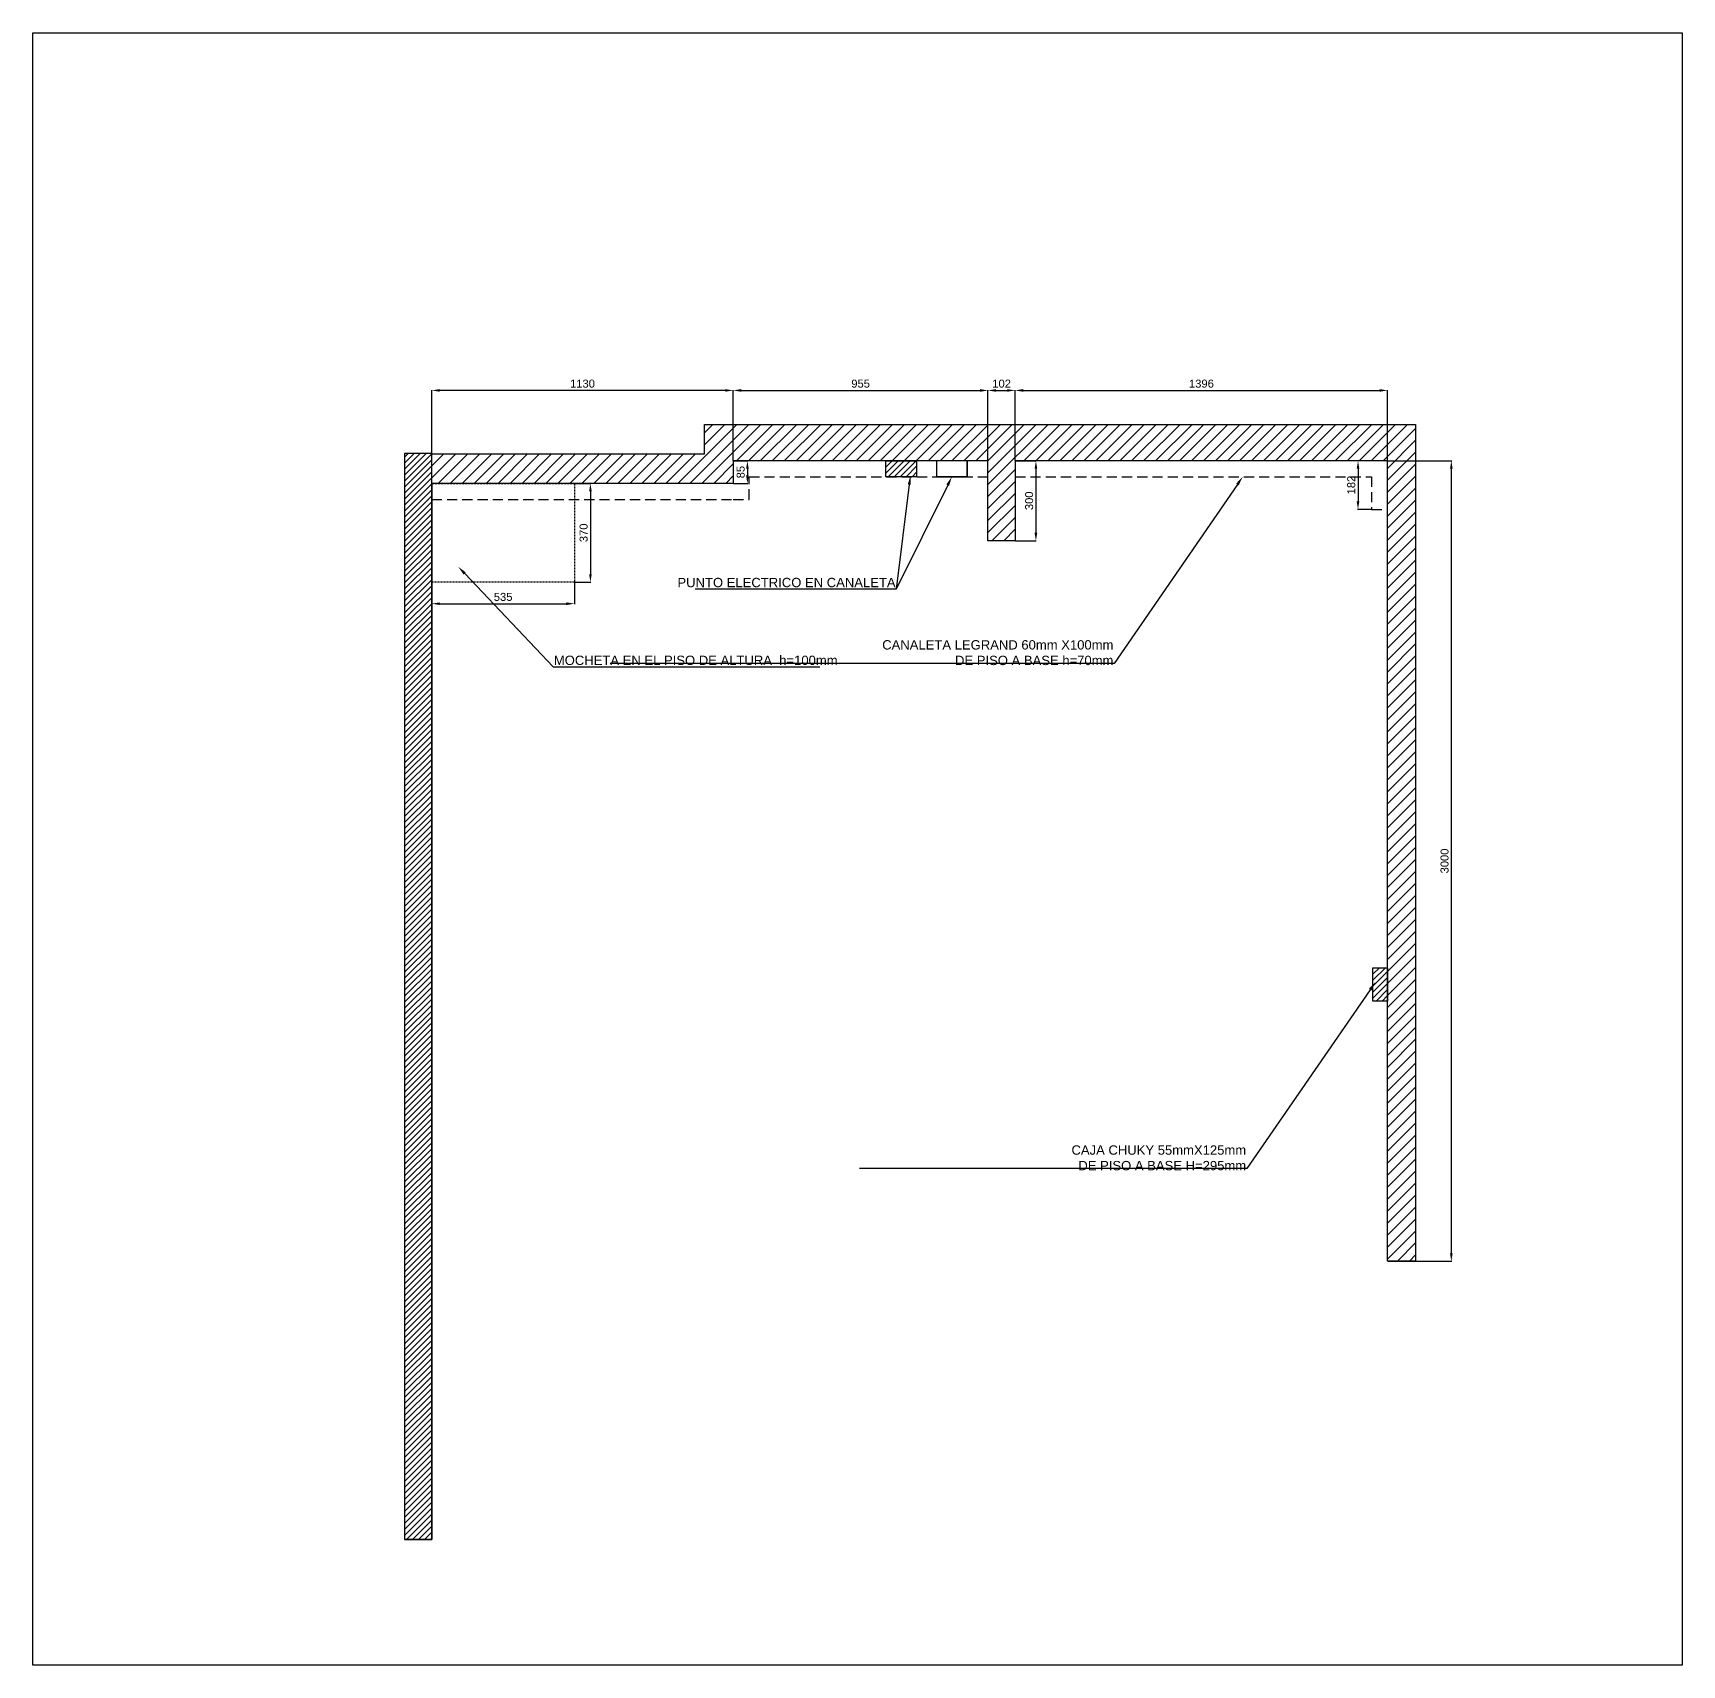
# Model space of a CAD drawing. Header units: millimetres. Extents: x 1425475 to 1468190, y 839865 to 852932.
# Drawn here: x 1462009 to 1468190, y 839865 to 845982 of the extents above; entities that cross this region are included whole.
import ezdxf
from ezdxf import colors
from ezdxf.entities.mleader import LeaderData, LeaderLine
from ezdxf.math import Vec2, Vec3

# ---------------------------------------------------------------- set-up
doc = ezdxf.new("R2010")
doc.units = ezdxf.units.MM
doc.header["$LTSCALE"] = 3
doc.linetypes.add('DASHED', pattern=[19.05, 12.7, -6.35])
doc.linetypes.add('DASHED2', pattern=[0.375, 0.25, -0.125])
doc.layers.get('0').update_dxf_attribs({"color": 8})
doc.layers.get('Defpoints').update_dxf_attribs({"color": 8})
doc.styles.get("Standard").update_dxf_attribs({"font": 'arial.ttf'})
doc.dimstyles.new('DETALLES PEQUEÑOS', dxfattribs={"dimtxt": 30, "dimasz": 30, "dimexe": 1.5, "dimexo": 1.5, "dimgap": 10, "dimtad": 1, "dimdec": 0, "dimzin": 0, "dimdsep": 46, "dimtxsty": 'Standard', "dimcen": 0, "dimdle": 10, "dimclrd": 8, "dimclre": 8, "dimclrt": 1, "dimadec": 0, "dimazin": 0, "dimtfac": 1, "dimtdec": 0, "dimtofl": 0, "dimtmove": 0, "dimatfit": 3, "dimfxl": 0, "dimtolj": 1, "dimtzin": 0, "dimarcsym": 0})

# ---------------------------------------------------------------- blocks, each defined once
blk = doc.blocks.new('*D48')
at = {"color": 8, "lineweight": -2, "transparency": 16777216}
for p, q in [((1464633.5, 844380.5), (1464633.5, 844644.2)), ((1464663.5, 844642.7), (1465558.5, 844642.7)), ((1465588.5, 844380.5), (1465588.5, 844644.2))]:
    blk.add_line(p, q, dxfattribs=at)
at = {"color": 8, "transparency": 16777216}
for points in [[(1464663.5, 844647.7), (1464663.5, 844637.7), (1464633.5, 844642.7)], [(1465558.5, 844647.7), (1465558.5, 844637.7), (1465588.5, 844642.7)]]:
    blk.add_solid(points, dxfattribs=at)
at = {"layer": 'Defpoints', "color": 0, "transparency": 16777216}
for p in [(1465588.5, 844642.7), (1464633.5, 844379), (1465588.5, 844379)]:
    blk.add_point(p, dxfattribs=at)
at = {"color": 1, "transparency": 16777216, "insert": (1465111, 844668), "char_height": 30, "attachment_point": 5}
blk.add_mtext('\\A1;955', dxfattribs=at)
blk = doc.blocks.new('*D49')
at = {"color": 8, "lineweight": -2, "transparency": 16777216}
for p, q in [((1465690.5, 844380.5), (1465690.5, 844644.2)), ((1465720.5, 844642.7), (1467056.5, 844642.7)), ((1467086.5, 844380.5), (1467086.5, 844644.2))]:
    blk.add_line(p, q, dxfattribs=at)
at = {"color": 8, "transparency": 16777216}
for points in [[(1465720.5, 844647.7), (1465720.5, 844637.7), (1465690.5, 844642.7)], [(1467056.5, 844647.7), (1467056.5, 844637.7), (1467086.5, 844642.7)]]:
    blk.add_solid(points, dxfattribs=at)
at = {"layer": 'Defpoints', "color": 0, "transparency": 16777216}
for p in [(1467086.5, 844642.7), (1465690.5, 844379), (1467086.5, 844379)]:
    blk.add_point(p, dxfattribs=at)
at = {"color": 1, "transparency": 16777216, "insert": (1466388.5, 844668), "char_height": 30, "attachment_point": 5}
blk.add_mtext('\\A1;1396', dxfattribs=at)
blk = doc.blocks.new('*D50')
at = {"color": 8, "lineweight": -2, "transparency": 16777216}
for p, q in [((1465588.5, 844513.8), (1465588.5, 844644.2)), ((1465618.5, 844642.7), (1465660.5, 844642.7)), ((1465690.5, 844516.9), (1465690.5, 844644.2))]:
    blk.add_line(p, q, dxfattribs=at)
at = {"color": 8, "transparency": 16777216}
for points in [[(1465618.5, 844647.7), (1465618.5, 844637.7), (1465588.5, 844642.7)], [(1465660.5, 844647.7), (1465660.5, 844637.7), (1465690.5, 844642.7)]]:
    blk.add_solid(points, dxfattribs=at)
at = {"layer": 'Defpoints', "color": 0, "transparency": 16777216}
for p in [(1465690.5, 844642.7), (1465588.5, 844512.3), (1465690.5, 844515.4)]:
    blk.add_point(p, dxfattribs=at)
at = {"color": 1, "transparency": 16777216, "insert": (1465639.5, 844668), "char_height": 30, "attachment_point": 5}
blk.add_mtext('\\A1;102', dxfattribs=at)
blk = doc.blocks.new('*D51')
at = {"color": 8, "lineweight": -2, "transparency": 16777216}
for p, q in [((1467088, 844379), (1467326.8, 844379)), ((1467325.3, 844349), (1467325.3, 841409)), ((1467088, 841379), (1467326.8, 841379))]:
    blk.add_line(p, q, dxfattribs=at)
at = {"color": 8, "transparency": 16777216}
for points in [[(1467320.3, 844349), (1467330.3, 844349), (1467325.3, 844379)], [(1467320.3, 841409), (1467330.3, 841409), (1467325.3, 841379)]]:
    blk.add_solid(points, dxfattribs=at)
at = {"layer": 'Defpoints', "color": 0, "transparency": 16777216}
for p in [(1467086.5, 844379), (1467086.5, 841379), (1467325.3, 841379)]:
    blk.add_point(p, dxfattribs=at)
at = {"color": 1, "transparency": 16777216, "insert": (1467300, 842879), "char_height": 30, "attachment_point": 5, "rotation": 90}
blk.add_mtext('\\A1;3000', dxfattribs=at)
blk = doc.blocks.new('*D52')
at = {"color": 8, "lineweight": -2, "ltscale": 10, "transparency": 16777216}
for p, q in [((1463503.5, 843922.5), (1463503.5, 843841.9)), ((1464038.5, 843922.5), (1464038.5, 843841.9)), ((1463533.5, 843843.4), (1464008.5, 843843.4))]:
    blk.add_line(p, q, dxfattribs=at)
at = {"color": 8, "ltscale": 10, "transparency": 16777216}
for points in [[(1463533.5, 843848.4), (1463533.5, 843838.4), (1463503.5, 843843.4)], [(1464008.5, 843848.4), (1464008.5, 843838.4), (1464038.5, 843843.4)]]:
    blk.add_solid(points, dxfattribs=at)
at = {"layer": 'Defpoints', "color": 0, "ltscale": 10, "transparency": 16777216}
for p in [(1463503.5, 843924), (1464038.5, 843924), (1464038.5, 843843.4)]:
    blk.add_point(p, dxfattribs=at)
at = {"color": 1, "ltscale": 10, "transparency": 16777216, "insert": (1463771, 843868.7), "char_height": 30, "attachment_point": 5}
blk.add_mtext('\\A1;535', dxfattribs=at)
blk = doc.blocks.new('*D53')
at = {"color": 8, "lineweight": -2, "ltscale": 10, "transparency": 16777216}
for p, q in [((1463503.5, 844406.3), (1463503.5, 844644.2)), ((1464603.5, 844642.7), (1463533.5, 844642.7)), ((1464633.5, 844380.5), (1464633.5, 844644.2))]:
    blk.add_line(p, q, dxfattribs=at)
at = {"color": 8, "ltscale": 10, "transparency": 16777216}
for points in [[(1463533.5, 844647.7), (1463533.5, 844637.7), (1463503.5, 844642.7)], [(1464603.5, 844647.7), (1464603.5, 844637.7), (1464633.5, 844642.7)]]:
    blk.add_solid(points, dxfattribs=at)
at = {"layer": 'Defpoints', "color": 0, "ltscale": 10, "transparency": 16777216}
for p in [(1463503.5, 844642.7), (1463503.5, 844404.8), (1464633.5, 844379)]:
    blk.add_point(p, dxfattribs=at)
at = {"color": 1, "ltscale": 10, "transparency": 16777216, "insert": (1464068.5, 844668), "char_height": 30, "attachment_point": 5}
blk.add_mtext('\\A1;1130', dxfattribs=at)
blk = doc.blocks.new('*D54')
at = {"color": 8, "lineweight": -2, "ltscale": 10, "transparency": 16777216}
for p, q in [((1465692, 844379), (1465769.6, 844379)), ((1465768.1, 844349), (1465768.1, 844109)), ((1465692, 844079), (1465769.6, 844079))]:
    blk.add_line(p, q, dxfattribs=at)
at = {"color": 8, "ltscale": 10, "transparency": 16777216}
for points in [[(1465763.1, 844349), (1465773.1, 844349), (1465768.1, 844379)], [(1465763.1, 844109), (1465773.1, 844109), (1465768.1, 844079)]]:
    blk.add_solid(points, dxfattribs=at)
at = {"layer": 'Defpoints', "color": 0, "ltscale": 10, "transparency": 16777216}
for p in [(1465690.5, 844379), (1465690.5, 844079), (1465768.1, 844079)]:
    blk.add_point(p, dxfattribs=at)
at = {"color": 1, "ltscale": 10, "transparency": 16777216, "insert": (1465742.8, 844229), "char_height": 30, "attachment_point": 5, "rotation": 90}
blk.add_mtext('\\A1;300', dxfattribs=at)
blk = doc.blocks.new('*D55')
at = {"color": 8, "lineweight": -2, "ltscale": 10, "transparency": 16777216}
for p, q in [((1464635, 844379), (1464688.2, 844379)), ((1464686.7, 844349), (1464686.7, 844324)), ((1464635, 844294), (1464688.2, 844294))]:
    blk.add_line(p, q, dxfattribs=at)
at = {"color": 8, "ltscale": 10, "transparency": 16777216}
for points in [[(1464681.7, 844349), (1464691.7, 844349), (1464686.7, 844379)], [(1464681.7, 844324), (1464691.7, 844324), (1464686.7, 844294)]]:
    blk.add_solid(points, dxfattribs=at)
at = {"layer": 'Defpoints', "color": 0, "ltscale": 10, "transparency": 16777216}
for p in [(1464633.5, 844379), (1464633.5, 844294), (1464686.7, 844294)]:
    blk.add_point(p, dxfattribs=at)
at = {"color": 1, "ltscale": 10, "transparency": 16777216, "insert": (1464661.4, 844336.5), "char_height": 30, "attachment_point": 5, "rotation": 90}
blk.add_mtext('\\A1;85', dxfattribs=at)
blk = doc.blocks.new('*D56')
at = {"color": 8, "lineweight": -2, "ltscale": 10, "transparency": 16777216}
for p, q in [((1464040, 844294), (1464099.7, 844294)), ((1464098.2, 844264), (1464098.2, 843954)), ((1464040, 843924), (1464099.7, 843924))]:
    blk.add_line(p, q, dxfattribs=at)
at = {"color": 8, "ltscale": 10, "transparency": 16777216}
for points in [[(1464093.2, 844264), (1464103.2, 844264), (1464098.2, 844294)], [(1464093.2, 843954), (1464103.2, 843954), (1464098.2, 843924)]]:
    blk.add_solid(points, dxfattribs=at)
at = {"layer": 'Defpoints', "color": 0, "ltscale": 10, "transparency": 16777216}
for p in [(1464038.5, 844294), (1464038.5, 843924), (1464098.2, 843924)]:
    blk.add_point(p, dxfattribs=at)
at = {"color": 1, "ltscale": 10, "transparency": 16777216, "insert": (1464072.8, 844109), "char_height": 30, "attachment_point": 5, "rotation": 90}
blk.add_mtext('\\A1;370', dxfattribs=at)
blk = doc.blocks.new('*D57')
at = {"color": 8, "lineweight": -2, "ltscale": 10, "transparency": 16777216}
for p, q in [((1467086.5, 844379), (1466974, 844379)), ((1466975.5, 844349), (1466975.5, 844227)), ((1467025, 844197), (1466974, 844197))]:
    blk.add_line(p, q, dxfattribs=at)
at = {"color": 8, "ltscale": 10, "transparency": 16777216}
for points in [[(1466970.5, 844349), (1466980.5, 844349), (1466975.5, 844379)], [(1466970.5, 844227), (1466980.5, 844227), (1466975.5, 844197)]]:
    blk.add_solid(points, dxfattribs=at)
at = {"layer": 'Defpoints', "color": 0, "ltscale": 10, "transparency": 16777216}
for p in [(1467088, 844379), (1466975.5, 844197), (1467026.5, 844197)]:
    blk.add_point(p, dxfattribs=at)
at = {"color": 1, "ltscale": 10, "transparency": 16777216, "insert": (1466950.2, 844288), "char_height": 30, "attachment_point": 5, "rotation": 90}
blk.add_mtext('\\A1;182', dxfattribs=at)

msp = doc.modelspace()

# ---------------------------------------------------------------- hatches: boundary and pattern name
h = msp.add_hatch()
h.set_pattern_fill('ANSI31', color=8, scale=10)
h.paths.add_polyline_path([(1467191.5, 844515.4), (1464525.4, 844515.4), (1464525.4, 844404.8), (1463503.5, 844404.8), (1463503.5, 844294), (1464633.5, 844294), (1464633.5, 844379), (1465588.5, 844379), (1465588.5, 844079), (1465690.5, 844079), (1465690.5, 844379), (1467086.5, 844379), (1467086.5, 841379), (1467191.5, 841379)])
at = {"ltscale": 10}
h = msp.add_hatch(dxfattribs=at)
h.set_pattern_fill('ANSI31', color=8, scale=5)
h.paths.add_polyline_path([(1463503.5, 844406.3), (1463401.5, 844406.3), (1463401.5, 840335.7), (1463503.5, 840335.7)])
h = msp.add_hatch(dxfattribs=at)
h.set_pattern_fill('ANSI31', color=1, scale=5)
h.paths.add_polyline_path([(1465320.5, 844379), (1465205.5, 844379), (1465205.5, 844319), (1465320.5, 844319)])
h = msp.add_hatch(dxfattribs=at)
h.set_pattern_fill('ANSI31', color=2, scale=5)
h.paths.add_polyline_path([(1467086.5, 842479), (1467031.5, 842479), (1467031.5, 842354), (1467086.5, 842354)])

# ---------------------------------------------------------------- linework, layer by layer
at = {"color": 8, "ltscale": 10}
for p, q in [((1463503.5, 844406.3), (1463401.5, 844406.3)), ((1463401.5, 844406.3), (1463401.5, 840335.7)), ((1463503.5, 844294), (1463503.5, 842294)), ((1463503.5, 842294), (1463503.5, 840335.7)), ((1463503.5, 840335.7), (1463401.5, 840335.7))]:
    msp.add_line(p, q, dxfattribs=at)
at = {"color": 1, "linetype": 'DASHED'}
for p, q in [((1464693.5, 844319), (1465588.5, 844319)), ((1464693.5, 844234), (1464693.5, 844319)), ((1465690.5, 844319), (1467026.5, 844319)), ((1467026.5, 844319), (1467026.5, 844197)), ((1463503.5, 844234), (1463503.5, 844294)), ((1463503.5, 844234), (1464633.5, 844234)), ((1464633.5, 844234), (1464693.5, 844234)), ((1467026.5, 844197), (1467086.5, 844197))]:
    msp.add_line(p, q, dxfattribs=at)
at = {"color": 4, "ltscale": 10}
for p, q in [((1465205.5, 844319), (1465205.5, 844379)), ((1465320.5, 844319), (1465205.5, 844319)), ((1465510.5, 844319), (1465395.5, 844319)), ((1465510.5, 844379), (1465510.5, 844319))]:
    msp.add_line(p, q, dxfattribs=at)
at = {"color": 8}
for p, q in [((1465690.5, 844379), (1465690.5, 844319)), ((1467086.5, 844379), (1467026.5, 844379)), ((1467031.5, 842354), (1467031.5, 842479)), ((1467086.5, 842354), (1467031.5, 842354)), ((1467086.5, 841379), (1467086.5, 842354))]:
    msp.add_line(p, q, dxfattribs=at)
at = {"color": 2}
msp.add_line((1467031.5, 842479), (1467086.5, 842479), dxfattribs=at)
at = {"color": 4, "ltscale": 10}
msp.add_lwpolyline([(1462008.6, 845982.4), (1468190, 845982.4), (1468190, 839865.5), (1462008.6, 839865.5)], close=True, dxfattribs=at)
at = {"color": 8}
msp.add_lwpolyline([(1467086.5, 841379), (1467086.5, 844379), (1465690.5, 844379), (1465690.5, 844079), (1465588.5, 844079), (1465588.5, 844379), (1464633.5, 844379), (1464633.5, 844294), (1463503.5, 844294), (1463503.5, 844404.8), (1464525.4, 844404.8), (1464525.4, 844515.4), (1467191.5, 844515.4), (1467191.5, 841379), (1467086.5, 841379)], dxfattribs=at)
at = {"color": 8, "ltscale": 10}
msp.add_lwpolyline([(1463503.5, 844406.3), (1463401.5, 844406.3), (1463401.5, 840335.7), (1463503.5, 840335.7)], close=True, dxfattribs=at)
at = {"color": 1, "ltscale": 10}
for points in [[(1465205.5, 844379), (1465320.5, 844379), (1465320.5, 844319), (1465205.5, 844319)], [(1465395.5, 844319), (1465510.5, 844319), (1465510.5, 844379), (1465395.5, 844379)]]:
    msp.add_lwpolyline(points, close=True, dxfattribs=at)
at = {"color": 4, "linetype": 'DASHED2', "ltscale": 10}
msp.add_lwpolyline([(1463503.5, 844294), (1464038.5, 844294), (1464038.5, 843924), (1463503.5, 843924)], close=True, dxfattribs=at)
at = {"color": 2, "ltscale": 10}
msp.add_lwpolyline([(1467031.5, 842479), (1467086.5, 842479), (1467086.5, 842354), (1467031.5, 842354)], close=True, dxfattribs=at)

# ---------------------------------------------------------------- dimensions: what is measured, and where the dimension line sits
at = {"color": 4, "ltscale": 10}
for base, p1, p2, picture, middle in [((1463503.5, 844642.7), (1464633.5, 844379), (1463503.5, 844404.8), '*D53', (1464068.5, 844668)), ((1464038.5, 843843.4), (1463503.5, 843924), (1464038.5, 843924), '*D52', (1463771, 843868.7))]:
    dim = msp.add_linear_dim(base=base, p1=p1, p2=p2, dimstyle='DETALLES PEQUEÑOS', dxfattribs=at)
    dim.commit()
    dim.dimension.update_dxf_attribs({"geometry": picture, "text_midpoint": middle})
at = {"color": 8}
for base, p1, p2, picture, middle in [((1465588.5, 844642.7), (1464633.5, 844379), (1465588.5, 844379), '*D48', (1465111, 844668)), ((1465690.5, 844642.7), (1465588.5, 844512.3), (1465690.5, 844515.4), '*D50', (1465639.5, 844668)), ((1467086.5, 844642.7), (1465690.5, 844379), (1467086.5, 844379), '*D49', (1466388.5, 844668))]:
    dim = msp.add_linear_dim(base=base, p1=p1, p2=p2, dimstyle='DETALLES PEQUEÑOS', dxfattribs=at)
    dim.commit()
    dim.dimension.update_dxf_attribs({"geometry": picture, "text_midpoint": middle})
at = {"color": 4, "ltscale": 10}
for base, p1, p2, picture, middle in [((1464686.7, 844294), (1464633.5, 844379), (1464633.5, 844294), '*D55', (1464661.4, 844336.5)), ((1465768.1, 844079), (1465690.5, 844379), (1465690.5, 844079), '*D54', (1465742.8, 844229)), ((1466975.5, 844197), (1467088, 844379), (1467026.5, 844197), '*D57', (1466950.2, 844288)), ((1464098.2, 843924), (1464038.5, 844294), (1464038.5, 843924), '*D56', (1464072.8, 844109))]:
    dim = msp.add_linear_dim(base=base, p1=p1, p2=p2, angle=90, dimstyle='DETALLES PEQUEÑOS', dxfattribs=at)
    dim.commit()
    dim.dimension.update_dxf_attribs({"geometry": picture, "text_midpoint": middle})
at = {"color": 8}
dim = msp.add_linear_dim(base=(1467325.3, 841379), p1=(1467086.5, 844379), p2=(1467086.5, 841379), angle=90, dimstyle='DETALLES PEQUEÑOS', dxfattribs=at)
dim.commit()
dim.dimension.update_dxf_attribs({"geometry": '*D51', "text_midpoint": (1467300, 842879)})

# ---------------------------------------------------------------- leaders
at = {"color": 4, "ltscale": 10}
ml = msp.add_multileader_mtext('Standard', dxfattribs=at)
ml.set_content('{\\H0.4375x;CANALETA LEGRAND 60mm X100mm\\PDE PISO A BASE h=70mm} ', color=1)
ml.set_leader_properties(color=1)
ml.build(insert=Vec2(0, 0))
ml.multileader.update_dxf_attribs({"text_left_attachment_type": 6, "text_right_attachment_type": 6, "dogleg_length": 0.36, "arrow_head_size": 35})
ctx = ml.context
ctx.base_point, ctx.char_height, ctx.arrow_head_size, ctx.plane_origin = Vec3(1465195.4, 843619.6), 80, 35, Vec3(1466543.2, 844319)
ctx.left_attachment, ctx.right_attachment, ctx.text_align_type = 6, 6, 2
notes = []
notes.append((ctx, [(0, (1, 1, 0), (1466060.9, 843619.6), (-1, 0), 0.36, [(0, [(1466543.2, 844319)], 0, [])])]))
ctx.mtext.insert, ctx.mtext.alignment, ctx.mtext.flow_direction = Vec3(1466058.6, 843706.6), 3, 5
ml = msp.add_multileader_mtext('Standard', dxfattribs=at)
ml.set_content('PUNTO ELECTRICO EN CANALETA', color=1)
ml.set_leader_properties(color=1)
ml.build(insert=Vec2(0, 0))
ml.multileader.update_dxf_attribs({"text_left_attachment_type": 6, "text_right_attachment_type": 6, "dogleg_length": 0.36, "arrow_head_size": 35})
ctx = ml.context
ctx.base_point, ctx.char_height, ctx.arrow_head_size, ctx.plane_origin = Vec3(1464426, 843898.2), 35, 35, Vec3(1465453, 844319)
ctx.left_attachment, ctx.right_attachment, ctx.text_align_type = 6, 6, 2
notes.append((ctx, [(0, (1, 1, 0), (1465244.5, 843898.2), (-1, 0), 0.36, [(0, [(1465453, 844319)], 0, [])])]))
ctx.mtext.insert, ctx.mtext.alignment, ctx.mtext.flow_direction = Vec3(1465242.1, 843940.2), 3, 5
ml = msp.add_multileader_mtext('Standard', dxfattribs=at)
ml.set_content('', color=1)
ml.set_leader_properties(color=1)
ml.build(insert=Vec2(0, 0))
ml.multileader.update_dxf_attribs({"text_left_attachment_type": 6, "text_right_attachment_type": 6, "dogleg_length": 0.36, "arrow_head_size": 35})
ctx = ml.context
ctx.base_point, ctx.char_height, ctx.arrow_head_size, ctx.plane_origin = Vec3(1465239.7, 843898.2), 35, 35, Vec3(1465297.9, 844324.3)
ctx.left_attachment, ctx.right_attachment, ctx.text_align_type = 6, 6, 2
notes.append((ctx, [(0, (1, 1, 0), (1465244.1, 843898.2), (-1, 0), 0.36, [(0, [(1465297.9, 844324.3)], 0, [])])]))
ctx.mtext.insert, ctx.mtext.alignment, ctx.mtext.flow_direction = Vec3(1465241.7, 843933.2), 3, 5
ml = msp.add_multileader_mtext('Standard', dxfattribs=at)
ml.set_content('MOCHETA EN EL PISO DE ALTURA  h=100mm', color=1)
ml.set_leader_properties(color=1)
ml.build(insert=Vec2(0, 0))
ml.multileader.update_dxf_attribs({"text_left_attachment_type": 6, "text_right_attachment_type": 6, "dogleg_length": 0.36, "arrow_head_size": 35})
ctx = ml.context
ctx.base_point, ctx.char_height, ctx.arrow_head_size, ctx.plane_origin = Vec3(1463959.1, 843606.6), 35, 35, Vec3(1463602.8, 843981.9)
ctx.left_attachment, ctx.right_attachment = 6, 6
notes.append((ctx, [(0, (1, 1, 0), (1463958.8, 843606.6), (1, 0), 0.36, [(0, [(1463602.8, 843981.9)], 0, [])])]))
ctx.mtext.insert, ctx.mtext.flow_direction = Vec3(1463961.1, 843648.6), 5
ml = msp.add_multileader_mtext('Standard', dxfattribs=at)
ml.set_content('{\\H0.4375x;CAJA CHUKY 55mmX125mm\\PDE PISO A BASE H=295mm}', color=1)
ml.set_leader_properties(color=1)
ml.build(insert=Vec2(0, 0))
ml.multileader.update_dxf_attribs({"text_left_attachment_type": 6, "text_right_attachment_type": 6, "dogleg_length": 0.36, "arrow_head_size": 35})
ctx = ml.context
ctx.base_point, ctx.char_height, ctx.arrow_head_size, ctx.plane_origin = Vec3(1465905, 841726.1), 80, 35, Vec3(1467040.9, 842425.5)
ctx.left_attachment, ctx.right_attachment, ctx.text_align_type = 6, 6, 2
notes.append((ctx, [(0, (1, 1, 0), (1466558.6, 841726.1), (-1, 0), 0.36, [(0, [(1467040.9, 842425.5)], 0, [])])]))
ctx.mtext.insert, ctx.mtext.alignment, ctx.mtext.flow_direction = Vec3(1466556.2, 841813.1), 3, 5
for ctx, leaders in notes:
    for number, flags, end, landing, length, lines in leaders:
        leader = LeaderData()
        leader.index, (leader.has_last_leader_line, leader.has_dogleg_vector, leader.attachment_direction) = number, flags
        leader.last_leader_point, leader.dogleg_vector, leader.dogleg_length = Vec3(end), Vec3(landing), length
        for number, points, colour, breaks in lines:
            line = LeaderLine()
            line.index, line.vertices, line.color, line.breaks = number, Vec3.list(points), colors.encode_raw_color(colour), breaks
            leader.lines.append(line)
        ctx.leaders.append(leader)

doc.saveas('drawing.dxf')
